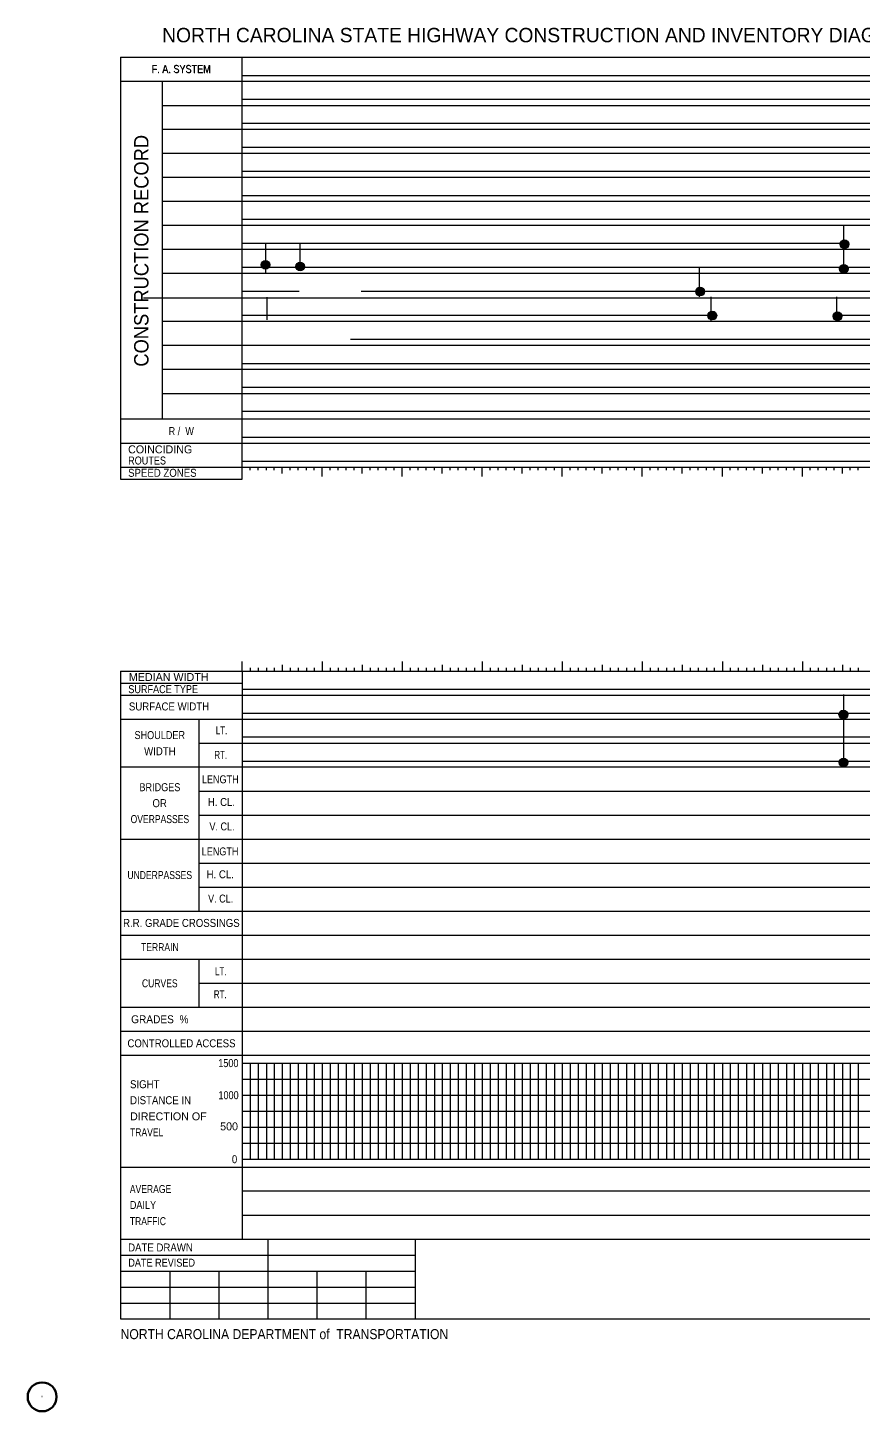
# Model space of a CAD drawing. Extents: x 321719 to 330790, y 217509 to 224424.
# Drawn here: x 321719 to 325880, y 217509 to 224424 of the extents above; entities that cross this region are included whole.
import ezdxf
from ezdxf.enums import TextEntityAlignment as Align

# ---------------------------------------------------------------- set-up
doc = ezdxf.new("R2010")
doc.units = 0
doc.header["$LTSCALE"] = 16
doc.layers.add('1', color=7, linetype='Continuous', lineweight=13)

msp = doc.modelspace()

# ---------------------------------------------------------------- hatches: boundary and pattern name
at = {"layer": '1'}
for points in [[(325822.77, 223341.84, 1), (325779.36, 223341.84, 1)], [(322929.07, 223238.79, 1), (322885.66, 223238.79, 1)], [(323102.29, 223230.73, 1), (323058.88, 223230.73, 1)], [(325819.53, 223218.65, 1), (325776.12, 223218.65, 1)], [(325100.85, 223105.17, 1), (325057.44, 223105.17, 1)], [(325162.42, 222985.22, 1), (325119.01, 222985.22, 1)], [(325787.78, 222981.98, 1), (325744.37, 222981.98, 1)], [(325817.25, 220991.06, 1), (325773.84, 220991.06, 1)], [(325818.51, 220751.94, 1), (325775.1, 220751.94, 1)]]:
    msp.add_hatch(color=256, dxfattribs=at).paths.add_polyline_path(points)

# ---------------------------------------------------------------- linework, layer by layer
for p, q in [((322183.1, 224277.37), (330789.81, 224277.37)), ((322183.1, 224277.37), (322183.1, 222167.97)), ((322791.41, 222167.97), (322791.41, 224277.37)), ((322183.1, 224157.24), (330789.81, 224157.24)), ((322390.67, 224157.24), (322390.67, 222468.77)), ((322791.41, 224186.07), (330789.81, 224186.07)), ((322390.67, 224036.16), (330789.81, 224036.16)), ((322791.41, 224066.91), (330789.81, 224066.91)), ((322791.41, 223946.79), (330789.81, 223946.79)), ((322390.67, 223916.99), (330789.81, 223916.99)), ((322390.67, 223796.87), (330789.81, 223796.87)), ((322791.41, 223827.62), (330789.81, 223827.62)), ((322390.67, 223677.71), (330789.81, 223677.71)), ((322791.41, 223706.54), (330789.81, 223706.54)), ((322791.41, 223586.41), (330789.81, 223586.41)), ((322390.67, 223556.62), (329355.35, 223556.62)), ((322791.41, 223467.25), (329549.44, 223467.25)), ((322390.67, 223436.49), (330789.81, 223436.49)), ((325797.83, 223438.51), (325797.83, 223439.1)), ((325797.83, 223199.22), (325797.83, 223438.51)), ((322390.67, 223317.33), (330789.81, 223317.33)), ((322791.41, 223347.12), (325802.42, 223347.12)), ((322906.95, 223347.04), (322906.95, 223197.21)), ((323080.59, 223229.01), (323080.59, 223349.13)), ((322390.67, 223197.21), (330789.81, 223197.21)), ((322791.41, 223227), (330789.81, 223227)), ((325075.91, 223079.09), (325075.91, 223229.01)), ((322791.41, 223106.87), (323075.23, 223106.87)), ((323385.2, 223106.87), (327114.71, 223106.87)), ((322297.36, 223073.75), (330789.81, 223073.75)), ((322916.28, 222964.16), (322916.28, 223077.08)), ((325134.23, 222958.97), (325134.23, 223079.09)), ((325762.83, 222958.97), (325762.83, 223079.09)), ((322791.41, 222986.75), (325119.01, 222986.75)), ((325752.79, 222986.75), (326525.47, 222986.75)), ((322390.67, 222956.96), (330789.81, 222956.96)), ((322390.67, 222836.83), (327908.89, 222836.83)), ((323332.15, 222867.58), (327904.64, 222867.58)), ((322390.67, 222717.67), (330789.81, 222717.67)), ((322791.41, 222746.5), (330789.81, 222746.5)), ((322791.41, 222627.33), (327839.77, 222627.33)), ((322390.67, 222596.58), (327850.05, 222596.58)), ((322791.41, 222508.17), (330789.81, 222508.17)), ((322183.1, 222468.77), (330789.81, 222468.77)), ((322791.41, 222378.43), (330789.81, 222378.43)), ((322791.41, 222258.31), (330789.81, 222258.31)), ((322830.81, 222212.18), (322830.81, 222228.52)), ((322870.21, 222212.18), (322870.21, 222228.52)), ((322911.53, 222212.18), (322911.53, 222228.52)), ((322950.94, 222212.18), (322950.94, 222228.52)), ((322991.3, 222195.84), (322991.3, 222228.52)), ((323030.7, 222212.18), (323030.7, 222228.52)), ((323070.1, 222212.18), (323070.1, 222228.52)), ((323111.42, 222212.18), (323111.42, 222228.52)), ((323150.82, 222212.18), (323150.82, 222228.52)), ((323191.19, 222180.47), (323191.19, 222228.52)), ((323230.59, 222212.18), (323230.59, 222228.52)), ((323270.95, 222212.18), (323270.95, 222228.52)), ((323311.31, 222212.18), (323311.31, 222228.52)), ((323350.71, 222212.18), (323350.71, 222228.52)), ((323391.07, 222195.84), (323391.07, 222228.52)), ((323430.47, 222212.18), (323430.47, 222228.52)), ((323470.84, 222212.18), (323470.84, 222228.52)), ((323511.2, 222212.18), (323511.2, 222228.52)), ((323550.6, 222212.18), (323550.6, 222228.52)), ((323590.96, 222180.47), (323590.96, 222228.52)), ((323630.36, 222212.18), (323630.36, 222228.52)), ((323670.72, 222212.18), (323670.72, 222228.52)), ((323711.09, 222212.18), (323711.09, 222228.52)), ((323751.45, 222212.18), (323751.45, 222228.52)), ((323790.85, 222195.84), (323790.85, 222228.52)), ((323830.25, 222212.18), (323830.25, 222228.52)), ((323870.61, 222212.18), (323870.61, 222228.52)), ((323910.97, 222212.18), (323910.97, 222228.52)), ((323951.34, 222212.18), (323951.34, 222228.52)), ((323990.74, 222180.47), (323990.74, 222228.52)), ((324030.14, 222212.18), (324030.14, 222228.52)), ((324070.5, 222212.18), (324070.5, 222228.52)), ((324110.86, 222212.18), (324110.86, 222228.52)), ((324151.22, 222212.18), (324151.22, 222228.52)), ((324190.63, 222195.84), (324190.63, 222228.52)), ((324230.99, 222212.18), (324230.99, 222228.52)), ((324270.39, 222212.18), (324270.39, 222228.52)), ((324310.75, 222212.18), (324310.75, 222228.52)), ((324351.11, 222212.18), (324351.11, 222228.52)), ((324390.51, 222180.47), (324390.51, 222228.52)), ((324430.88, 222212.18), (324430.88, 222228.52)), ((324470.28, 222212.18), (324470.28, 222228.52)), ((324510.64, 222212.18), (324510.64, 222228.52)), ((324551, 222212.18), (324551, 222228.52)), ((324590.4, 222195.84), (324590.4, 222228.52)), ((324630.76, 222212.18), (324630.76, 222228.52)), ((324670.16, 222212.18), (324670.16, 222228.52)), ((324711.49, 222212.18), (324711.49, 222228.52)), ((324750.89, 222212.18), (324750.89, 222228.52)), ((324790.29, 222180.47), (324790.29, 222228.52)), ((324830.65, 222212.18), (324830.65, 222228.52)), ((324870.05, 222212.18), (324870.05, 222228.52)), ((324911.38, 222212.18), (324911.38, 222228.52)), ((324950.78, 222212.18), (324950.78, 222228.52)), ((324990.18, 222195.84), (324990.18, 222228.52)), ((325030.54, 222212.18), (325030.54, 222228.52)), ((325069.94, 222212.18), (325069.94, 222228.52)), ((325111.26, 222212.18), (325111.26, 222228.52)), ((325150.66, 222212.18), (325150.66, 222228.52)), ((325191.03, 222180.47), (325191.03, 222228.52)), ((325230.43, 222212.18), (325230.43, 222228.52)), ((325269.83, 222212.18), (325269.83, 222228.52)), ((325311.15, 222212.18), (325311.15, 222228.52)), ((325350.55, 222212.18), (325350.55, 222228.52)), ((325390.91, 222195.84), (325390.91, 222228.52)), ((325430.32, 222212.18), (325430.32, 222228.52)), ((325469.72, 222212.18), (325469.72, 222228.52)), ((325511.04, 222212.18), (325511.04, 222228.52)), ((325550.44, 222212.18), (325550.44, 222228.52)), ((325590.8, 222180.47), (325590.8, 222228.52)), ((325630.2, 222212.18), (325630.2, 222228.52)), ((325669.6, 222212.18), (325669.6, 222228.52)), ((325710.93, 222212.18), (325710.93, 222228.52)), ((325750.33, 222212.18), (325750.33, 222228.52)), ((325790.69, 222195.84), (325790.69, 222228.52)), ((325830.09, 222212.18), (325830.09, 222228.52)), ((325870.45, 222212.18), (325870.45, 222228.52)), ((322183.1, 222167.97), (322791.41, 222167.97)), ((322791.41, 221207.94), (322791.41, 221255.99)), ((322991.3, 221239.65), (322991.3, 221207.94)), ((323191.19, 221255.99), (323191.19, 221207.94)), ((323391.07, 221239.65), (323391.07, 221207.94)), ((323590.96, 221255.99), (323590.96, 221207.94)), ((323790.85, 221239.65), (323790.85, 221207.94)), ((323990.74, 221255.99), (323990.74, 221207.94)), ((324190.63, 221239.65), (324190.63, 221207.94)), ((324390.51, 221255.99), (324390.51, 221207.94)), ((324590.4, 221239.65), (324590.4, 221207.94)), ((324790.29, 221255.99), (324790.29, 221207.94)), ((324990.18, 221239.65), (324990.18, 221207.94)), ((325191.03, 221255.99), (325191.03, 221207.94)), ((325390.91, 221239.65), (325390.91, 221207.94)), ((325590.8, 221255.99), (325590.8, 221207.94)), ((325790.69, 221239.65), (325790.69, 221207.94)), ((322183.1, 221207.94), (330789.81, 221207.94)), ((322183.1, 221207.94), (322183.1, 217970.33)), ((322791.41, 221207.94), (322791.41, 218369.14)), ((322830.81, 221225.23), (322830.81, 221207.94)), ((322870.21, 221225.23), (322870.21, 221207.94)), ((322911.53, 221225.23), (322911.53, 221207.94)), ((322950.94, 221225.23), (322950.94, 221207.94)), ((323030.7, 221225.23), (323030.7, 221207.94)), ((323070.1, 221225.23), (323070.1, 221207.94)), ((323111.42, 221225.23), (323111.42, 221207.94)), ((323150.82, 221225.23), (323150.82, 221207.94)), ((323230.59, 221225.23), (323230.59, 221207.94)), ((323270.95, 221225.23), (323270.95, 221207.94)), ((323311.31, 221225.23), (323311.31, 221207.94)), ((323350.71, 221225.23), (323350.71, 221207.94)), ((323430.47, 221225.23), (323430.47, 221207.94)), ((323470.84, 221225.23), (323470.84, 221207.94)), ((323511.2, 221225.23), (323511.2, 221207.94)), ((323550.6, 221225.23), (323550.6, 221207.94)), ((323630.36, 221225.23), (323630.36, 221207.94)), ((323670.72, 221225.23), (323670.72, 221207.94)), ((323711.09, 221225.23), (323711.09, 221207.94)), ((323751.45, 221225.23), (323751.45, 221207.94)), ((323830.25, 221225.23), (323830.25, 221207.94)), ((323870.61, 221225.23), (323870.61, 221207.94)), ((323910.97, 221225.23), (323910.97, 221207.94)), ((323951.34, 221225.23), (323951.34, 221207.94)), ((324030.14, 221225.23), (324030.14, 221207.94)), ((324070.5, 221225.23), (324070.5, 221207.94)), ((324110.86, 221225.23), (324110.86, 221207.94)), ((324151.22, 221225.23), (324151.22, 221207.94)), ((324230.99, 221225.23), (324230.99, 221207.94)), ((324270.39, 221225.23), (324270.39, 221207.94)), ((324310.75, 221225.23), (324310.75, 221207.94)), ((324351.11, 221225.23), (324351.11, 221207.94)), ((324430.88, 221225.23), (324430.88, 221207.94)), ((324470.28, 221225.23), (324470.28, 221207.94)), ((324510.64, 221225.23), (324510.64, 221207.94)), ((324551, 221225.23), (324551, 221207.94)), ((324630.76, 221225.23), (324630.76, 221207.94)), ((324670.16, 221225.23), (324670.16, 221207.94)), ((324711.49, 221225.23), (324711.49, 221207.94)), ((324750.89, 221225.23), (324750.89, 221207.94)), ((324830.65, 221225.23), (324830.65, 221207.94)), ((324870.05, 221225.23), (324870.05, 221207.94)), ((324911.38, 221225.23), (324911.38, 221207.94)), ((324950.78, 221225.23), (324950.78, 221207.94)), ((325030.54, 221225.23), (325030.54, 221207.94)), ((325069.94, 221225.23), (325069.94, 221207.94)), ((325111.26, 221225.23), (325111.26, 221207.94)), ((325150.66, 221225.23), (325150.66, 221207.94)), ((325230.43, 221225.23), (325230.43, 221207.94)), ((325269.83, 221225.23), (325269.83, 221207.94)), ((325311.15, 221225.23), (325311.15, 221207.94)), ((325350.55, 221225.23), (325350.55, 221207.94)), ((325430.32, 221225.23), (325430.32, 221207.94)), ((325469.72, 221225.23), (325469.72, 221207.94)), ((325511.04, 221225.23), (325511.04, 221207.94)), ((325550.44, 221225.23), (325550.44, 221207.94)), ((325630.2, 221225.23), (325630.2, 221207.94)), ((325669.6, 221225.23), (325669.6, 221207.94)), ((325710.93, 221225.23), (325710.93, 221207.94)), ((325750.33, 221225.23), (325750.33, 221207.94)), ((325830.09, 221225.23), (325830.09, 221207.94)), ((325870.45, 221225.23), (325870.45, 221207.94)), ((322183.1, 221148.35), (322791.41, 221148.35)), ((322791.41, 221118.56), (330789.81, 221118.56)), ((322183.1, 221087.81), (330789.81, 221087.81)), ((325795.55, 221091.74), (325795.55, 220729.36)), ((322183.1, 220968.65), (330789.81, 220968.65)), ((322791.41, 220998.44), (330789.81, 220998.44)), ((322574.22, 220848.52), (330789.81, 220848.52)), ((322791.41, 220879.27), (330789.81, 220879.27)), ((322791.41, 220758.19), (330789.81, 220758.19)), ((322183.1, 220729.36), (330789.81, 220729.36)), ((322574.22, 220608.27), (330789.81, 220608.27)), ((322574.22, 220488.15), (330789.81, 220488.15)), ((322574.22, 220368.98), (322574.22, 220008.61)), ((322574.22, 220248.86), (330789.81, 220248.86)), ((322574.22, 220128.73), (330789.81, 220128.73)), ((322183.1, 220008.61), (330789.81, 220008.61)), ((322183.1, 219888.48), (330789.81, 219888.48)), ((322183.1, 219768.36), (330789.81, 219768.36)), ((322574.22, 219768.36), (322574.22, 219528.11)), ((322574.22, 219648.23), (330789.81, 219648.23)), ((322183.1, 219528.11), (330789.81, 219528.11)), ((322183.1, 219408.94), (330789.81, 219408.94)), ((322183.1, 219288.82), (330789.81, 219288.82)), ((322791.41, 219248.46), (330789.81, 219248.46)), ((322830.81, 219248.46), (322830.81, 218768.92)), ((322870.21, 219248.46), (322870.21, 218768.92)), ((322911.53, 219248.46), (322911.53, 218768.92)), ((322950.94, 219248.46), (322950.94, 218768.92)), ((322991.3, 219248.46), (322991.3, 218768.92)), ((323030.7, 219248.46), (323030.7, 218768.92)), ((323070.1, 219248.46), (323070.1, 218768.92)), ((323111.42, 219248.46), (323111.42, 218768.92)), ((323150.82, 219248.46), (323150.82, 218768.92)), ((323191.19, 219248.46), (323191.19, 218768.92)), ((323230.59, 219248.46), (323230.59, 218768.92)), ((323270.95, 219248.46), (323270.95, 218768.92)), ((323311.31, 219248.46), (323311.31, 218768.92)), ((323350.71, 219248.46), (323350.71, 218768.92)), ((323391.07, 219248.46), (323391.07, 218768.92)), ((323430.47, 219248.46), (323430.47, 218768.92)), ((323470.84, 219248.46), (323470.84, 218768.92)), ((323511.2, 219248.46), (323511.2, 218768.92)), ((323550.6, 219248.46), (323550.6, 218768.92)), ((323590.96, 219248.46), (323590.96, 218768.92)), ((323630.36, 219248.46), (323630.36, 218768.92)), ((323670.72, 219248.46), (323670.72, 218768.92)), ((323711.09, 219248.46), (323711.09, 218768.92)), ((323751.45, 219248.46), (323751.45, 218768.92)), ((323790.85, 219248.46), (323790.85, 218768.92)), ((323830.25, 219248.46), (323830.25, 218768.92)), ((323870.61, 219248.46), (323870.61, 218768.92)), ((323910.97, 219248.46), (323910.97, 218768.92)), ((323951.34, 219248.46), (323951.34, 218768.92)), ((323990.74, 219248.46), (323990.74, 218768.92)), ((324030.14, 219248.46), (324030.14, 218768.92)), ((324070.5, 219248.46), (324070.5, 218768.92)), ((324110.86, 219248.46), (324110.86, 218768.92)), ((324151.22, 219248.46), (324151.22, 218768.92)), ((324190.63, 219248.46), (324190.63, 218768.92)), ((324230.99, 219248.46), (324230.99, 218768.92)), ((324270.39, 219248.46), (324270.39, 218768.92)), ((324310.75, 219248.46), (324310.75, 218768.92)), ((324351.11, 219248.46), (324351.11, 218768.92)), ((324390.51, 219248.46), (324390.51, 218768.92)), ((324430.88, 219248.46), (324430.88, 218768.92)), ((324470.28, 219248.46), (324470.28, 218768.92)), ((324510.64, 219248.46), (324510.64, 218768.92)), ((324551, 219248.46), (324551, 218768.92)), ((324590.4, 219248.46), (324590.4, 218768.92)), ((324630.76, 219248.46), (324630.76, 218768.92)), ((324670.16, 219248.46), (324670.16, 218768.92)), ((324711.49, 219248.46), (324711.49, 218768.92)), ((324750.89, 219248.46), (324750.89, 218768.92)), ((324790.29, 219248.46), (324790.29, 218768.92)), ((324830.65, 219248.46), (324830.65, 218768.92)), ((324870.05, 219248.46), (324870.05, 218768.92)), ((324911.38, 219248.46), (324911.38, 218768.92)), ((324950.78, 219248.46), (324950.78, 218768.92)), ((324990.18, 219248.46), (324990.18, 218768.92)), ((325030.54, 219248.46), (325030.54, 218768.92)), ((325069.94, 219248.46), (325069.94, 218768.92)), ((325111.26, 219248.46), (325111.26, 218768.92)), ((325150.66, 219248.46), (325150.66, 218768.92)), ((325191.03, 219248.46), (325191.03, 218768.92)), ((325230.43, 219248.46), (325230.43, 218768.92)), ((325269.83, 219248.46), (325269.83, 218768.92)), ((325311.15, 219248.46), (325311.15, 218768.92)), ((325350.55, 219248.46), (325350.55, 218768.92)), ((325390.91, 219248.46), (325390.91, 218768.92)), ((325430.32, 219248.46), (325430.32, 218768.92)), ((325469.72, 219248.46), (325469.72, 218768.92)), ((325511.04, 219248.46), (325511.04, 218768.92)), ((325550.44, 219248.46), (325550.44, 218768.92)), ((325590.8, 219248.46), (325590.8, 218768.92)), ((325630.2, 219248.46), (325630.2, 218768.92)), ((325669.6, 219248.46), (325669.6, 218768.92)), ((325710.93, 219248.46), (325710.93, 218768.92)), ((325750.33, 219248.46), (325750.33, 218768.92)), ((325790.69, 219248.46), (325790.69, 218768.92)), ((325830.09, 219248.46), (325830.09, 218768.92)), ((325870.45, 219248.46), (325870.45, 218768.92)), ((322791.41, 219168.69), (330789.81, 219168.69)), ((322791.41, 219088.93), (330789.81, 219088.93)), ((322791.41, 219009.17), (330789.81, 219009.17)), ((322791.41, 218929.4), (330789.81, 218929.4)), ((322791.41, 218848.68), (330789.81, 218848.68)), ((322791.41, 218768.92), (330789.81, 218768.92)), ((322791.41, 218610.35), (330789.81, 218610.35)), ((322791.41, 218489.27), (330789.81, 218489.27)), ((322183.1, 218369.14), (330789.81, 218369.14)), ((322918.26, 218370.1), (322918.26, 217970.33)), ((323655.35, 218370.1), (323655.35, 217970.33)), ((322183.1, 218289.38), (322918.26, 218289.38)), ((322918.26, 218289.38), (323655.35, 218289.38)), ((322183.1, 218209.62), (322918.26, 218209.62)), ((322429.11, 218209.62), (322429.11, 217970.33)), ((322673.21, 218209.62), (322673.21, 217970.33)), ((322918.26, 218209.62), (323655.35, 218209.62)), ((323164.28, 218209.62), (323164.28, 217970.33)), ((323409.33, 218209.62), (323409.33, 217970.33)), ((322183.1, 218129.85), (322918.26, 218129.85)), ((322918.26, 218129.85), (323655.35, 218129.85)), ((322183.1, 218050.09), (322918.26, 218050.09)), ((322918.26, 218050.09), (323655.35, 218050.09)), ((322183.1, 217970.33), (330789.81, 217970.33))]:
    msp.add_line(p, q, dxfattribs=at)
for points in [[(322183.1, 222347.68), (322791.41, 222347.68), (330789.81, 222347.68)], [(322183.1, 222228.52), (322791.41, 222228.52), (330789.81, 222228.52)], [(322574.22, 220968.65), (322574.22, 220729.36), (322574.22, 220368.98)], [(322183.1, 220368.98), (322574.22, 220368.98), (330789.81, 220368.98)], [(322183.1, 218729.52), (323655.35, 218729.52), (330789.81, 218729.52)]]:
    msp.add_lwpolyline(points, dxfattribs=at)
for centre, radius in [((325801.07, 223341.84), 21.7), ((322907.37, 223238.79), 21.7), ((323080.59, 223230.73), 21.7), ((325797.83, 223218.65), 21.7), ((325079.15, 223105.17), 21.7), ((325140.71, 222985.22), 21.7), ((325766.07, 222981.98), 21.7), ((325795.55, 220991.06), 21.7), ((325796.81, 220751.94), 21.7), ((321790.24, 217583.16), 0.164)]:
    msp.add_circle(centre, radius, dxfattribs=at)
at = {"layer": '1', "lineweight": 35}
msp.add_circle((321790.8, 217581), 72.28, dxfattribs=at)

# ---------------------------------------------------------------- texts
at = {"layer": '1'}
for s, height, p in [('NORTH CAROLINA STATE HIGHWAY CONSTRUCTION AND INVENTORY DIAGRAM', 71.98, (322390.67, 224351.37)), ('COINCIDING', 39.98, (322220.58, 222296.75)), ('MEDIAN WIDTH', 39.99, (322224.42, 221158.92)), ('DIRECTION OF', 39.99, (322230.19, 218963.04))]:
    msp.add_text(s, height=height, dxfattribs=at).set_placement(p)
for s, height, width, p in [('F. A. SYSTEM', 39.99, 0.85, (322485.15, 224198.57)), ('F. A. SYSTEM', 39.99, 0.85, (322487.07, 224196.65)), ('R /  W', 39.99, 0.85, (322486.29, 222388.04)), ('SHOULDER', 39.99, 0.85, (322378.82, 220868.7)), ('LT.', 39.79, 0.75, (322687.53, 220892.73)), ('WIDTH', 39.99, 0.9, (322379.27, 220787.98)), ('RT.', 39.79, 0.75, (322683.79, 220769.72)), ('LENGTH', 39.79, 0.85, (322681.24, 220647.67)), ('BRIDGES', 39.99, 0.85, (322379.42, 220608.27)), ('OR', 39.99, 0.9, (322378.26, 220528.51)), ('H. CL.', 39.79, 0.9, (322686.98, 220534.27)), ('OVERPASSES', 39.99, 0.8, (322379.3, 220448.75)), ('V. CL.', 39.79, 0.85, (322689.91, 220412.23)), ('LENGTH', 39.79, 0.85, (322680.28, 220287.3)), ('UNDERPASSES', 39.99, 0.8, (322378.62, 220169.09)), ('H. CL.', 39.79, 0.9, (322681.21, 220172.94)), ('V. CL.', 39.79, 0.85, (322683.18, 220051.85)), ('R.R. GRADE CROSSINGS', 39.98, 0.9, (322486.78, 219929.81)), ('TERRAIN', 39.99, 0.8, (322379.14, 219808.72)), ('LT.', 39.79, 0.75, (322683.69, 219688.59)), ('CURVES', 39.99, 0.8, (322378.86, 219628.05)), ('RT.', 39.79, 0.75, (322680.91, 219573.27)), ('GRADES  %', 39.79, 0.95, (322379, 219448.34)), ('CONTROLLED ACCESS', 39.99, 0.9, (322487.3, 219328.22))]:
    msp.add_text(s, height=height, dxfattribs=dict(at, width=width)).set_placement(p, align=Align.CENTER)
at = {"layer": '1', "width": 0.95}
msp.add_text('CONSTRUCTION RECORD', height=71.98, rotation=90, dxfattribs=at).set_placement((322322.44, 223309.36), align=Align.CENTER)
at = {"layer": '1'}
for s, height, width, p in [('ROUTES', 39.98, 0.85, (322220.58, 222241.01)), ('SPEED ZONES', 39.99, 0.9, (322220.58, 222179.51)), ('SURFACE TYPE', 39.99, 0.85, (322221.54, 221098.38)), ('SURFACE WIDTH', 39.99, 0.9, (322224.42, 221011.89)), ('SIGHT', 39.99, 0.9, (322230.19, 219123.53)), ('DISTANCE IN', 39.99, 0.9, (322230.19, 219043.76)), ('TRAVEL', 39.99, 0.8, (322230.19, 218883.28)), ('AVERAGE', 39.98, 0.8, (322229.22, 218599.78)), ('DAILY', 39.98, 0.85, (322229.22, 218520.02)), ('TRAFFIC', 39.98, 0.8, (322229.22, 218439.29)), ('DATE DRAWN', 39.99, 0.9, (322220.58, 218307.64)), ('DATE REVISED', 39.99, 0.85, (322221.54, 218231.72)), ('NORTH CAROLINA DEPARTMENT of  TRANSPORTATION', 50.39, 0.9, (322183.1, 217869.42))]:
    msp.add_text(s, height=height, dxfattribs=dict(at, width=width)).set_placement(p)
for s, width, p in [('1500', 0.85, (322772.19, 219229.24)), ('1000', 0.85, (322773.16, 219068.75)), ('0', 0.9, (322766.12, 218748.74))]:
    msp.add_text(s, height=39.99, dxfattribs=dict(at, width=width)).set_placement(p, align=Align.RIGHT)
msp.add_text('500', height=39.98, dxfattribs=at).set_placement((322769.74, 218913.07), align=Align.RIGHT)

doc.saveas('drawing.dxf')
